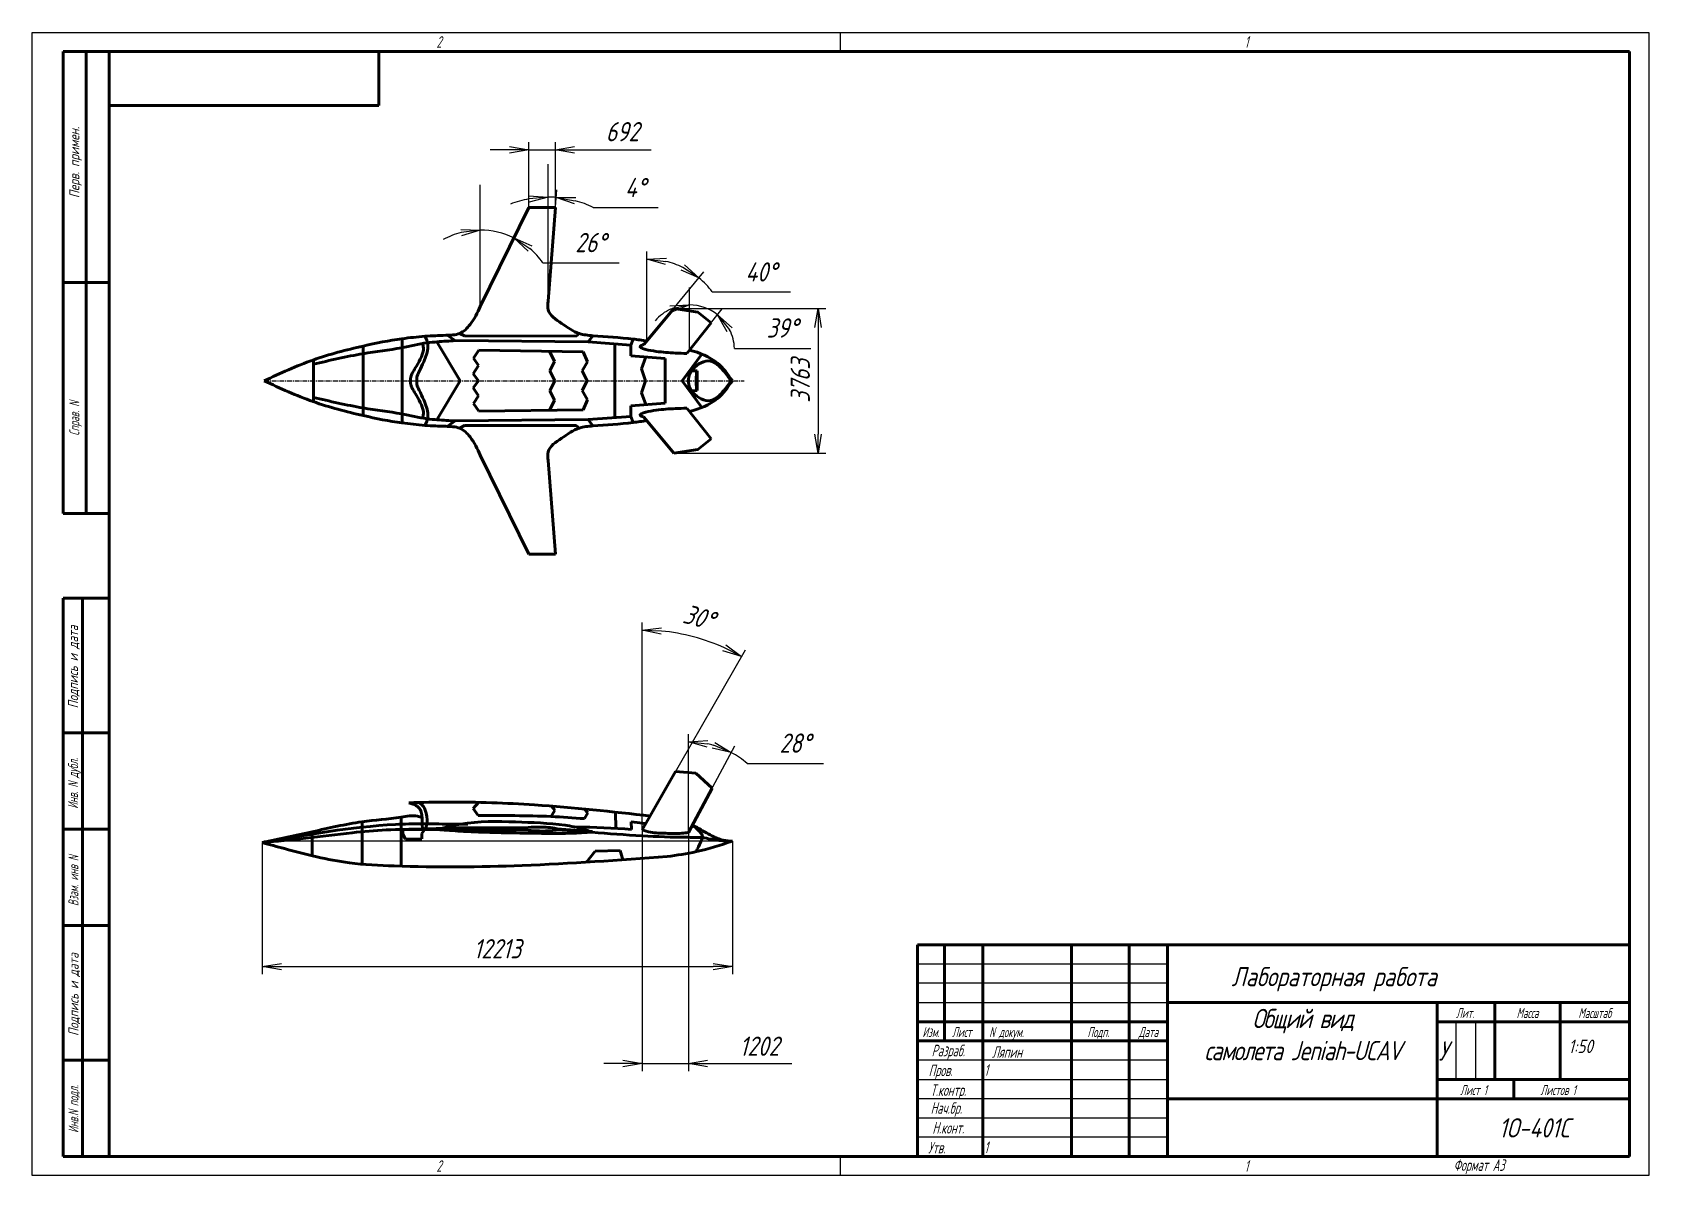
# Model space of a CAD drawing. Header units: millimetres. Extents: x 0 to 1932156, y -475559 to 1027176.
# Drawn here: x 6034.7 to 6454.7, y 31985.1 to 32282.1 of the extents above; entities that cross this region are included whole.
import ezdxf
from ezdxf.enums import TextEntityAlignment as Align

# ---------------------------------------------------------------- set-up
doc = ezdxf.new("R2010")
doc.units = ezdxf.units.MM
doc.linetypes.add('CENTER', pattern=[2, 1.25, -0.25, 0.25, -0.25])
for name, color, linetype, lineweight in [('_axes (Оси)', 6, 'CENTER', 30), ('_basic (Основной)', 4, 'Continuous', 60), ('_contour (Тонкий)', 7, 'Continuous', 30), ('_remote (Тонкий)', 9, 'Continuous', 30), ('_text (Надписи)', 2, 'Continuous', 30)]:
    doc.layers.add(name, color=color, linetype=linetype, lineweight=lineweight)
doc.styles.add('ESKD', font='eskd.shx', dxfattribs={"oblique": 15, "height": 5})
doc.dimstyles.new('ESKD', dxfattribs={"dimtxt": 5, "dimasz": 5, "dimexe": 2, "dimexo": 0, "dimgap": 2, "dimtad": 1, "dimtoh": 1, "dimzin": 12, "dimdsep": 46, "dimtxsty": 'ESKD', "dimblk1": 'OPEN', "dimblk2": 'OPEN', "dimsah": 1, "dimcen": 5, "dimclrd": 256, "dimclre": 256, "dimclrt": 2, "dimadec": 0, "dimazin": 0, "dimtfac": 1, "dimtmove": 0, "dimatfit": 3, "dimldrblk": 'OPEN', "dimfxl": 1, "dimtolj": 1, "dimtzin": 12, "dimlwd": -1, "dimlwe": -1, "dimarcsym": 0})

# ---------------------------------------------------------------- blocks, each defined once
blk = doc.blocks.new('_OPEN')
at = {"color": 0, "linetype": 'ByBlock'}
for p, q in [((-1, 0.167), (0, 0)), ((0, 0), (-1, -0.167)), ((0, 0), (-1, 0))]:
    blk.add_line(p, q, dxfattribs=at)
blk = doc.blocks.new('*D417')
at = {"layer": '_contour (Тонкий)', "transparency": 33554687}
for p, q in [((6163.69, 32236.62), (6163.69, 32253.62)), ((6170.6, 32236.62), (6170.6, 32253.62)), ((6158.69, 32251.62), (6153.69, 32251.62)), ((6163.69, 32251.62), (6170.6, 32251.62)), ((6175.6, 32251.62), (6195.44, 32251.62))]:
    blk.add_line(p, q, dxfattribs=at)
at = {"layer": 'Defpoints', "color": 0, "transparency": 33554687}
for p in [(6170.6, 32251.62), (6163.69, 32236.62), (6170.6, 32236.62)]:
    blk.add_point(p, dxfattribs=at)
at = {"layer": '_contour (Тонкий)', "transparency": 33554687, "xscale": 5, "yscale": 5, "zscale": 5}
blk.add_blockref('_OPEN', (6163.69, 32251.62), dxfattribs=at)
at = {"layer": '_contour (Тонкий)', "transparency": 33554687, "xscale": 5, "yscale": 5, "zscale": 5, "rotation": 180}
blk.add_blockref('_OPEN', (6170.6, 32251.62), dxfattribs=at)
at = {"layer": '_contour (Тонкий)', "color": 2, "transparency": 33554687, "insert": (6188.02, 32256.33), "char_height": 5, "attachment_point": 5, "style": 'ESKD'}
blk.add_mtext('\\A1;692', dxfattribs=at)
blk = doc.blocks.new('*D422')
at = {"layer": '_contour (Тонкий)', "transparency": 33554687}
for p, q in [((6201.36, 32210.42), (6240.86, 32210.42)), ((6238.86, 32205.42), (6238.86, 32177.79)), ((6201.36, 32172.79), (6240.86, 32172.79))]:
    blk.add_line(p, q, dxfattribs=at)
at = {"layer": 'Defpoints', "color": 0, "transparency": 33554687}
for p in [(6201.36, 32210.42), (6201.36, 32172.79), (6238.86, 32172.79)]:
    blk.add_point(p, dxfattribs=at)
at = {"layer": '_contour (Тонкий)', "transparency": 33554687, "xscale": 5, "yscale": 5, "zscale": 5}
for p, rotation in [((6238.86, 32210.42), 90), ((6238.86, 32172.79), 270)]:
    blk.add_blockref('_OPEN', p, dxfattribs=dict(at, rotation=rotation))
at = {"layer": '_contour (Тонкий)', "color": 2, "transparency": 33554687, "insert": (6234.23, 32191.61), "char_height": 5, "attachment_point": 5, "rotation": 90, "style": 'ESKD'}
blk.add_mtext('\\A1;3763', dxfattribs=at)
blk = doc.blocks.new('*D425')
at = {"layer": '_contour (Тонкий)', "transparency": 33554687}
for p, q in [((6094.44, 32071.64), (6094.44, 32037.45)), ((6216.58, 32072.02), (6216.58, 32037.45)), ((6099.44, 32039.45), (6211.58, 32039.45))]:
    blk.add_line(p, q, dxfattribs=at)
at = {"layer": 'Defpoints', "color": 0, "transparency": 33554687}
for p in [(6094.44, 32071.64), (6216.58, 32072.02), (6216.58, 32039.45)]:
    blk.add_point(p, dxfattribs=at)
at = {"layer": '_contour (Тонкий)', "transparency": 33554687, "xscale": 5, "yscale": 5, "zscale": 5, "rotation": 180}
blk.add_blockref('_OPEN', (6094.44, 32039.45), dxfattribs=at)
at = {"layer": '_contour (Тонкий)', "transparency": 33554687, "xscale": 5, "yscale": 5, "zscale": 5}
blk.add_blockref('_OPEN', (6216.58, 32039.45), dxfattribs=at)
at = {"layer": '_contour (Тонкий)', "color": 2, "transparency": 33554687, "insert": (6155.51, 32044.08), "char_height": 5, "attachment_point": 5, "style": 'ESKD'}
blk.add_mtext('\\A1;12213', dxfattribs=at)
blk = doc.blocks.new('*D434')
at = {"layer": '_contour (Тонкий)', "transparency": 33554687}
for p, q in [((6193.14, 32074.99), (6193.14, 32012.26)), ((6205.16, 32074.26), (6205.16, 32012.26)), ((6188.14, 32014.26), (6183.14, 32014.26)), ((6193.14, 32014.26), (6205.16, 32014.26)), ((6210.16, 32014.26), (6232, 32014.26))]:
    blk.add_line(p, q, dxfattribs=at)
at = {"layer": 'Defpoints', "color": 0, "transparency": 33554687}
for p in [(6193.14, 32074.99), (6205.16, 32074.26), (6205.16, 32014.26)]:
    blk.add_point(p, dxfattribs=at)
at = {"layer": '_contour (Тонкий)', "transparency": 33554687, "xscale": 5, "yscale": 5, "zscale": 5}
blk.add_blockref('_OPEN', (6193.14, 32014.26), dxfattribs=at)
at = {"layer": '_contour (Тонкий)', "transparency": 33554687, "xscale": 5, "yscale": 5, "zscale": 5, "rotation": 180}
blk.add_blockref('_OPEN', (6205.16, 32014.26), dxfattribs=at)
at = {"layer": '_contour (Тонкий)', "color": 2, "transparency": 33554687, "insert": (6223.58, 32018.76), "char_height": 5, "attachment_point": 5, "style": 'ESKD'}
blk.add_mtext('\\A1;1202', dxfattribs=at)
blk = doc.blocks.new('*D435')
at = {"layer": '_contour (Тонкий)', "transparency": 33554687}
for p, q in [((6151.05, 32211.93), (6151.05, 32232.75)), ((6151.49, 32211.83), (6160.68, 32230.51)), ((6167.32, 32222.25), (6187.18, 32222.25))]:
    blk.add_line(p, q, dxfattribs=at)
for start, end in [(104.4959, 118.9918), (63.8018, 90), (34.81, 49.3059)]:
    blk.add_arc((6151.05, 32210.94), 19.82, start, end, dxfattribs=at)
at = {"layer": '_contour (Тонкий)', "transparency": 33554687, "xscale": 5, "yscale": 5, "zscale": 5}
for p, rotation in [((6151.05, 32230.75), 7.247950459276399), ((6159.8, 32228.72), 146.5538074098612)]:
    blk.add_blockref('_OPEN', p, dxfattribs=dict(at, rotation=rotation))
at = {"layer": '_contour (Тонкий)', "color": 2, "transparency": 33554687, "insert": (6179.75, 32227.52), "char_height": 5, "attachment_point": 5, "style": 'ESKD'}
blk.add_mtext('\\A1;26%%d', dxfattribs=at)
blk = doc.blocks.new('*D436')
at = {"layer": '_contour (Тонкий)', "transparency": 33554687}
for p, q in [((6168.69, 32213.66), (6168.69, 32241.33)), ((6168.8, 32213.65), (6170.97, 32241.24)), ((6180.42, 32236.65), (6197.29, 32236.65))]:
    blk.add_line(p, q, dxfattribs=at)
for start, end in [(85.5045, 90), (100.6143, 111.2286), (64.2759, 74.8902)]:
    blk.add_arc((6168.69, 32212.3), 27.03, start, end, dxfattribs=at)
at = {"layer": '_contour (Тонкий)', "transparency": 33554687, "xscale": 5, "yscale": 5, "zscale": 5}
for p, rotation in [((6168.69, 32239.33), 5.307155670409733), ((6170.81, 32239.25), 170.1973800481285)]:
    blk.add_blockref('_OPEN', p, dxfattribs=dict(at, rotation=rotation))
at = {"layer": '_contour (Тонкий)', "color": 2, "transparency": 33554687, "insert": (6191.36, 32241.82), "char_height": 5, "attachment_point": 5, "style": 'ESKD'}
blk.add_mtext('\\A1;4%%d', dxfattribs=at)
blk = doc.blocks.new('*D437')
at = {"layer": '_contour (Тонкий)', "transparency": 33554687}
for p, q in [((6194.36, 32203.01), (6194.36, 32225.22)), ((6195.03, 32202.77), (6209.18, 32219.89)), ((6211.36, 32214.73), (6231.72, 32214.73))]:
    blk.add_line(p, q, dxfattribs=at)
for start, end in [(63.9369, 76.5009), (36.9388, 50.4378)]:
    blk.add_arc((6194.36, 32201.95), 21.27, start, end, dxfattribs=at)
at = {"layer": '_contour (Тонкий)', "transparency": 33554687, "xscale": 5, "yscale": 5, "zscale": 5}
for p, rotation in [((6194.36, 32223.22), 173.2504557657369), ((6207.9, 32218.35), 327.1873851197955)]:
    blk.add_blockref('_OPEN', p, dxfattribs=dict(at, rotation=rotation))
at = {"layer": '_contour (Тонкий)', "color": 2, "transparency": 33554687, "insert": (6224.04, 32219.9), "char_height": 5, "attachment_point": 5, "style": 'ESKD'}
blk.add_mtext('\\A1;40%%d', dxfattribs=at)
blk = doc.blocks.new('*D438')
at = {"layer": '_contour (Тонкий)', "transparency": 33554687}
for p, q in [((6205.43, 32200.19), (6205.43, 32213.31)), ((6205.79, 32200.07), (6213.95, 32210.33)), ((6217.11, 32200.04), (6236.98, 32200.04))]:
    blk.add_line(p, q, dxfattribs=at)
for start, end in [(114.6835, 139.367), (51.4936, 90), (2.1265, 26.81)]:
    blk.add_arc((6205.43, 32199.61), 11.7, start, end, dxfattribs=at)
at = {"layer": '_contour (Тонкий)', "transparency": 33554687, "xscale": 5, "yscale": 5, "zscale": 5}
for p, rotation in [((6205.43, 32211.31), 12.3417589564952), ((6212.71, 32208.76), 129.1518049007164)]:
    blk.add_blockref('_OPEN', p, dxfattribs=dict(at, rotation=rotation))
at = {"layer": '_contour (Тонкий)', "color": 2, "transparency": 33554687, "insert": (6229.55, 32205.34), "char_height": 5, "attachment_point": 5, "style": 'ESKD'}
blk.add_mtext('\\A1;39%%d', dxfattribs=at)
blk = doc.blocks.new('*D440')
at = {"layer": '_contour (Тонкий)', "transparency": 33554687}
for p, q in [((6193.14, 32077.59), (6193.14, 32128.86)), ((6194.43, 32077.24), (6219.97, 32121.7))]:
    blk.add_line(p, q, dxfattribs=at)
blk.add_arc((6193.14, 32074.99), 51.86, 65.6536, 84.4739, dxfattribs=at)
at = {"layer": '_contour (Тонкий)', "transparency": 33554687, "xscale": 5, "yscale": 5, "zscale": 5}
for p, rotation in [((6193.14, 32126.86), 177.2369257375624), ((6218.97, 32119.96), 332.8905023912931)]:
    blk.add_blockref('_OPEN', p, dxfattribs=dict(at, rotation=rotation))
at = {"layer": '_contour (Тонкий)', "color": 2, "transparency": 33554687, "insert": (6207.87, 32130.22), "char_height": 5, "attachment_point": 5, "rotation": 345.0637, "style": 'ESKD'}
blk.add_mtext('\\A1;30%%d', dxfattribs=at)
blk = doc.blocks.new('*D441')
at = {"layer": '_contour (Тонкий)', "transparency": 33554687}
for p, q in [((6205.16, 32075.44), (6205.16, 32099.84)), ((6205.72, 32075.3), (6217.25, 32096.8)), ((6220.44, 32092.22), (6240.3, 32092.22))]:
    blk.add_line(p, q, dxfattribs=at)
for start, end in [(73.9678, 77.8248), (49.6174, 61.7926)]:
    blk.add_arc((6205.16, 32074.26), 23.57, start, end, dxfattribs=at)
at = {"layer": '_contour (Тонкий)', "transparency": 33554687, "xscale": 5, "yscale": 5, "zscale": 5}
for p, rotation in [((6205.16, 32097.84), 173.9123998427589), ((6216.31, 32095.04), 337.8802321084628)]:
    blk.add_blockref('_OPEN', p, dxfattribs=dict(at, rotation=rotation))
at = {"layer": '_contour (Тонкий)', "color": 2, "transparency": 33554687, "insert": (6232.87, 32097.49), "char_height": 5, "attachment_point": 5, "style": 'ESKD'}
blk.add_mtext('\\A1;28%%d', dxfattribs=at)

msp = doc.modelspace()

# ---------------------------------------------------------------- linework, layer by layer
at = {"layer": '_axes (Оси)', "transparency": 33554687}
msp.add_line((6094.879, 32191.609), (6219.648, 32191.609), dxfattribs=at)
msp.add_line((6094.879, 32191.609), (6219.648, 32191.609), dxfattribs=at)
at = {"layer": '_basic (Основной)', "transparency": 33554687}
for p, q in [((6042.679, 32277.131), (6054.679, 32277.131)), ((6042.679, 32157.131), (6042.679, 32277.131)), ((6048.679, 32277.131), (6048.679, 32157.131)), ((6054.679, 31990.131), (6054.679, 32277.131)), ((6054.679, 32277.131), (6449.679, 32277.131)), ((6124.679, 32263.131), (6124.679, 32277.131)), ((6449.679, 32277.131), (6449.679, 31990.131)), ((6054.679, 32263.131), (6124.679, 32263.131)), ((6151.051, 32210.938), (6163.688, 32236.622)), ((6163.688, 32236.622), (6170.605, 32236.625)), ((6170.605, 32236.625), (6168.693, 32212.304)), ((6042.679, 32217.131), (6054.679, 32217.131)), ((6201.356, 32210.424), (6193.65, 32201.097)), ((6207.619, 32209.452), (6201.356, 32210.424)), ((6204.724, 32198.727), (6211.072, 32206.705)), ((6211.072, 32206.705), (6207.619, 32209.452)), ((6130.742, 32202.545), (6130.742, 32191.609)), ((6139.757, 32201.731), (6145.839, 32191.609)), ((6144.571, 32202.043), (6142.434, 32203.442)), ((6179.08, 32201.694), (6144.571, 32202.043)), ((6146.956, 32203.252), (6145.674, 32203.921)), ((6175.967, 32203.247), (6146.956, 32203.252)), ((6176.853, 32203.879), (6175.967, 32203.247)), ((6180.297, 32203.327), (6179.08, 32201.694)), ((6179.08, 32201.694), (6190.181, 32200.894)), ((6190.181, 32200.894), (6190.841, 32202.436)), ((6120.678, 32200.64), (6120.678, 32191.609)), ((6150.668, 32199.535), (6149.343, 32197.533)), ((6149.343, 32197.533), (6150.59, 32195.554)), ((6150.668, 32199.535), (6177.778, 32199.178)), ((6169.101, 32199.292), (6170.402, 32196.636)), ((6177.778, 32199.178), (6178.959, 32196.537)), ((6186.014, 32201.194), (6186.049, 32191.609)), ((6190.181, 32200.894), (6190.185, 32198.105)), ((6190.185, 32198.105), (6199.152, 32197.397)), ((6193.013, 32194.717), (6194.078, 32197.798)), ((6199.152, 32197.397), (6199.152, 32191.609)), ((6208.629, 32198.558), (6203.558, 32191.609)), ((6107.716, 32197.035), (6107.716, 32191.609)), ((6150.59, 32195.554), (6149.194, 32193.442)), ((6149.194, 32193.442), (6150.605, 32191.609)), ((6170.402, 32196.636), (6169.108, 32194.198)), ((6169.108, 32194.198), (6170.488, 32191.609)), ((6178.959, 32196.537), (6177.582, 32194.159)), ((6177.582, 32194.159), (6178.866, 32191.609)), ((6193.013, 32194.717), (6193.995, 32191.609)), ((6207.41, 32194.163), (6205.968, 32194.171)), ((6207.223, 32194.164), (6207.208, 32191.609)), ((6207.41, 32194.163), (6207.41, 32191.609)), ((6107.716, 32186.183), (6107.716, 32191.609)), ((6120.678, 32182.578), (6120.678, 32191.609)), ((6130.742, 32180.673), (6130.742, 32191.609)), ((6139.757, 32181.488), (6145.839, 32191.609)), ((6149.194, 32189.777), (6150.605, 32191.609)), ((6150.59, 32187.665), (6149.194, 32189.777)), ((6169.108, 32189.02), (6170.488, 32191.609)), ((6170.402, 32186.582), (6169.108, 32189.02)), ((6177.582, 32189.06), (6178.866, 32191.609)), ((6178.959, 32186.681), (6177.582, 32189.06)), ((6186.014, 32182.024), (6186.049, 32191.609)), ((6193.013, 32188.502), (6193.995, 32191.609)), ((6199.152, 32185.821), (6199.152, 32191.609)), ((6208.629, 32184.66), (6203.558, 32191.609)), ((6207.41, 32189.056), (6205.968, 32189.047)), ((6207.223, 32189.054), (6207.208, 32191.609)), ((6207.41, 32189.056), (6207.41, 32191.609)), ((6149.343, 32185.686), (6150.59, 32187.665)), ((6150.668, 32183.683), (6149.343, 32185.686)), ((6169.101, 32183.926), (6170.402, 32186.582)), ((6177.778, 32184.04), (6178.959, 32186.681)), ((6190.181, 32182.325), (6190.185, 32185.114)), ((6190.185, 32185.114), (6199.152, 32185.821)), ((6193.013, 32188.502), (6194.078, 32185.421)), ((6144.571, 32181.176), (6142.434, 32179.777)), ((6179.08, 32181.524), (6144.571, 32181.176)), ((6150.668, 32183.683), (6177.778, 32184.04)), ((6179.08, 32181.524), (6190.181, 32182.325)), ((6180.297, 32179.892), (6179.08, 32181.524)), ((6190.181, 32182.325), (6190.841, 32180.782)), ((6201.356, 32172.794), (6193.65, 32182.121)), ((6204.724, 32184.492), (6211.072, 32176.513)), ((6146.956, 32179.966), (6145.674, 32179.298)), ((6175.967, 32179.971), (6146.956, 32179.966)), ((6176.853, 32179.34), (6175.967, 32179.971)), ((6211.072, 32176.513), (6207.619, 32173.766)), ((6151.051, 32172.281), (6163.688, 32146.597)), ((6207.619, 32173.766), (6201.356, 32172.794)), ((6170.605, 32146.593), (6168.693, 32170.915)), ((6042.679, 32157.131), (6054.679, 32157.131)), ((6163.688, 32146.597), (6170.605, 32146.593)), ((6054.679, 32135.131), (6042.679, 32135.131)), ((6042.679, 31990.131), (6042.679, 32135.131)), ((6047.679, 32135.131), (6047.679, 31990.131)), ((6042.679, 32100.131), (6054.679, 32100.131)), ((6193.142, 32074.994), (6201.819, 32090.101)), ((6201.819, 32090.101), (6207.106, 32089.672)), ((6207.106, 32089.672), (6211.349, 32085.793)), ((6211.349, 32085.793), (6205.164, 32074.263)), ((6149.203, 32080.484), (6150.67, 32082.112)), ((6150.526, 32078.683), (6149.203, 32080.484)), ((6169.529, 32078.427), (6170.451, 32080.101)), ((6170.451, 32080.101), (6169.58, 32081.125)), ((6179.042, 32079.388), (6178.049, 32080.38)), ((6120.359, 32077.044), (6120.359, 32066.043)), ((6130.496, 32078.276), (6130.496, 32065.532)), ((6136.005, 32076.533), (6136.036, 32075.181)), ((6162.715, 32075.509), (6141.658, 32075.509)), ((6162.715, 32075.509), (6162.715, 32074.972)), ((6178.153, 32077.874), (6179.042, 32079.388)), ((6186.198, 32079.553), (6186.265, 32075.349)), ((6190.406, 32075.037), (6190.292, 32077.086)), ((6190.292, 32077.086), (6194.061, 32076.594)), ((6054.679, 32075.131), (6042.679, 32075.131)), ((6107.392, 32074.466), (6107.392, 32068.235)), ((6140.578, 32074.972), (6130.496, 32075.07)), ((6130.968, 32073.833), (6130.98, 32075.066)), ((6131.624, 32072.522), (6130.968, 32073.833)), ((6131.624, 32072.522), (6135.918, 32072.634)), ((6135.918, 32072.634), (6135.921, 32074.047)), ((6162.715, 32074.972), (6140.578, 32074.972)), ((6140.931, 32075.318), (6140.967, 32074.972)), ((6171.043, 32075.26), (6171.023, 32074.968)), ((6171.039, 32074.967), (6180.054, 32074.36)), ((6171.043, 32075.26), (6180.217, 32074.513)), ((6178.689, 32066.567), (6180.925, 32069.436)), ((6180.925, 32069.436), (6187.446, 32069.564)), ((6187.446, 32069.564), (6188.147, 32067.196)), ((6042.679, 32050.131), (6054.679, 32050.131)), ((6329.679, 31990.131), (6329.679, 32045.131)), ((6054.679, 32015.131), (6042.679, 32015.131)), ((6042.679, 31990.131), (6054.679, 31990.131)), ((6449.679, 31990.131), (6054.679, 31990.131))]:
    msp.add_line(p, q, dxfattribs=at)
at = {"layer": '_basic (Основной)', "linetype": 'Continuous', "transparency": 33554687}
for p, q in [((6264.679, 32045.131), (6449.679, 32045.131)), ((6264.679, 31990.131), (6264.679, 32045.131)), ((6271.679, 32020.131), (6271.679, 32045.131)), ((6281.679, 32045.131), (6281.679, 31990.131)), ((6304.679, 31990.131), (6304.679, 32045.131)), ((6319.679, 32045.131), (6319.679, 31990.131)), ((6449.679, 32030.131), (6329.679, 32030.131)), ((6399.679, 32030.131), (6399.679, 31990.131)), ((6414.679, 32030.131), (6414.679, 32010.131)), ((6431.679, 32010.131), (6431.679, 32030.131)), ((6329.679, 32025.131), (6264.679, 32025.131)), ((6399.679, 32025.131), (6449.679, 32025.131)), ((6264.679, 32020.131), (6329.679, 32020.131)), ((6449.679, 32010.131), (6399.679, 32010.131)), ((6419.679, 32005.131), (6419.679, 32010.131)), ((6329.679, 32005.131), (6449.679, 32005.131))]:
    msp.add_line(p, q, dxfattribs=at)
at = {"layer": '_basic (Основной)', "transparency": 33554687}
msp.add_arc((6176.675, 31920.263), 155.382, 84.93041, 90.25792, dxfattribs=at)
for points, start_tangent, end_tangent in [([(6136.688, 32203.192), (6142.141, 32203.434), (6145.714, 32203.937), (6148.431, 32206.203), (6151.051, 32210.938)], (0.0131708, 0.0006968), (0.0054921, 0.01213)), ([(6094.879, 32191.609), (6107.642, 32197.009), (6120.686, 32200.642), (6130.732, 32202.544), (6136.688, 32203.192)], (0.0121425, 0.005573), (0.0132805, 0.001268)), ([(6144.571, 32202.043), (6139.905, 32201.742), (6137.237, 32201.475), (6130.682, 32200.217), (6120.637, 32198.652), (6107.716, 32195.906)], (-0.0133085, -0.0007696), (-0.0129878, -0.003076)), ([(6136.688, 32203.192), (6137.312, 32201.784), (6137.46, 32200.476), (6136.375, 32196.553), (6135.191, 32194.061), (6134.575, 32192.482), (6134.575, 32191.609)], (0.0063125, -0.0118922), (0.0008467, -0.0134809)), ([(6136.049, 32201.294), (6136.308, 32200.177), (6135.781, 32197.857), (6134.495, 32195.431), (6133.53, 32193.822), (6133.088, 32192.877), (6132.961, 32191.609)], (0.003931, -0.0129387), (-0.0001613, -0.0135729)), ([(6216.443, 32191.4), (6215.952, 32192.04), (6215.033, 32193.286), (6213.647, 32194.897), (6210.88, 32196.742), (6208.505, 32196.301), (6206.38, 32194.693), (6205.546, 32193.438), (6205.073, 32191.609)], (-0.0081677, 0.010528), (-0.0023032, -0.0133142)), ([(6094.879, 32191.609), (6107.642, 32186.21), (6120.686, 32182.576), (6130.732, 32180.674), (6136.688, 32180.026)], (0.0121425, -0.005573), (0.0132805, -0.001268)), ([(6136.049, 32181.925), (6136.308, 32183.042), (6135.781, 32185.361), (6134.495, 32187.788), (6133.53, 32189.397), (6133.088, 32190.341), (6132.961, 32191.609)], (0.003931, 0.0129387), (-0.0001613, 0.0135729)), ([(6136.688, 32180.026), (6137.312, 32181.435), (6137.46, 32182.742), (6136.375, 32186.665), (6135.191, 32189.157), (6134.575, 32190.736), (6134.575, 32191.609)], (0.0063125, 0.0118922), (0.0008467, 0.0134809)), ([(6216.443, 32191.818), (6215.952, 32191.179), (6215.033, 32189.932), (6213.647, 32188.322), (6210.88, 32186.476), (6208.505, 32186.918), (6206.38, 32188.526), (6205.546, 32189.78), (6205.073, 32191.609)], (-0.0081677, -0.010528), (-0.0023032, 0.0133142)), ([(6144.571, 32181.176), (6139.905, 32181.476), (6137.237, 32181.743), (6130.682, 32183.002), (6120.637, 32184.567), (6107.716, 32187.313)], (-0.0133085, 0.0007696), (-0.0129878, 0.003076)), ([(6136.688, 32180.026), (6142.141, 32179.785), (6145.714, 32179.281), (6148.431, 32177.015), (6151.051, 32172.281)], (0.0131708, -0.0006968), (0.0054921, -0.01213)), ([(6132.478, 32081.993), (6142.866, 32082.182), (6165.205, 32081.446), (6195.395, 32078.555)], (0.0133301, 0.0003284), (0.0132566, -0.001457)), ([(6136.005, 32076.533), (6135.954, 32078.174), (6135.726, 32079.564), (6135.016, 32080.811), (6133.532, 32081.671), (6132.478, 32081.993)], (-0.0001744, 0.0133324), (-0.0127702, 0.0035829)), ([(6094.442, 32071.64), (6107.421, 32074.473), (6120.35, 32077.043), (6130.501, 32078.277), (6134.753, 32078.517), (6135.954, 32078.174)], (0.0130179, 0.0027999), (0.0127608, -0.0041812)), ([(6147.831, 32076.451), (6142.928, 32076.451), (6136.005, 32076.533), (6129.058, 32076.355), (6094.442, 32071.64)], (-0.0133339, -0.0000572), (-0.0131616, -0.0023579)), ([(6150.526, 32078.683), (6160.078, 32078.657), (6169.454, 32078.43), (6178.153, 32077.874)], (0.0133327, 0.0000055), (0.0133005, -0.0009675)), ([(6162.715, 32075.509), (6165.862, 32075.693), (6170.402, 32075.381), (6171.043, 32075.26)], (0.013292, 0.0010148), (0.013087, -0.0025536)), ([(6094.442, 32071.64), (6105.762, 32072.806), (6117.776, 32074.209), (6126.663, 32074.934), (6136.06, 32075.182), (6140.931, 32075.318)], (0.0132711, 0.0012982), (0.0133266, 0.0004089)), ([(6094.442, 32071.64), (6100.193, 32070.081), (6117.053, 32066.402), (6128.737, 32065.586), (6161.924, 32065.709), (6199.674, 32068.028)], (0.0128584, -0.0035003), (0.0133028, 0.0009756)), ([(6180.054, 32074.36), (6174.762, 32074.087), (6162.375, 32074.118), (6146.714, 32074.573), (6140.967, 32074.972)], (-0.013313, -0.0007971), (-0.013298, 0.0009982)), ([(6162.706, 32074.972), (6165.847, 32074.692), (6170.394, 32074.865), (6171.039, 32074.967)], (0.0132549, -0.0014192), (0.0131587, 0.0021537)), ([(6208.713, 32073.01), (6204.74, 32073.025), (6193.136, 32073.405), (6180.054, 32074.36)], (-0.0133333, 0.0000162), (-0.0132905, 0.0010847)), ([(6205.164, 32074.263), (6203.433, 32074.068), (6199.254, 32074.065), (6195.315, 32074.361), (6193.142, 32074.994)], (-0.0132417, -0.0017252), (-0.0127046, 0.004253)), ([(6199.674, 32068.028), (6207.258, 32069.315), (6216.577, 32072.017)], (0.0132205, 0.0019025), (0.0127113, 0.0041261)), ([(6216.577, 32072.017), (6213.169, 32072.229), (6208.713, 32073.01)], (-0.0133451, 0.0005108), (-0.0130833, 0.0027227))]:
    msp.add_spline(points, degree=3, dxfattribs=dict(at, start_tangent=start_tangent, end_tangent=end_tangent))
for points, knots in [([(6168.693, 32212.304), (6168.618, 32211.527), (6168.377, 32209.022), (6172.477, 32206.423), (6176.116, 32203.708), (6179.114, 32203.435), (6180.297, 32203.327)], [0, 0, 0, 0, 167.4076507, 540.2166257, 941.4792638, 1203.2317887, 1203.2317887, 1203.2317887, 1203.2317887]), ([(6180.297, 32203.327), (6183.804, 32203.092), (6188.53, 32202.775), (6193.162, 32202.137), (6194.355, 32201.951)], [0, 0, 0, 0, 761.1803197, 1025.9488405, 1025.9488405, 1025.9488405, 1025.9488405]), ([(6204.724, 32198.727), (6203.744, 32198.751), (6201.083, 32198.818), (6197.565, 32199.079), (6194.509, 32199.632), (6193.219, 32199.952), (6192.346, 32200.528), (6192.889, 32200.741), (6193.231, 32200.876)], [0, 0, 0, 0, 220.2465303, 597.6928636, 803.7969784, 893.7572212, 927.7308892, 985.4574021, 985.4574021, 985.4574021, 985.4574021]), ([(6193.65, 32201.097), (6193.587, 32201.065), (6193.447, 32200.992), (6193.308, 32200.917), (6193.231, 32200.876)], [0, 0, 0, 0, 15.9524559, 35.5597449, 35.5597449, 35.5597449, 35.5597449]), ([(6205.426, 32199.609), (6208.096, 32198.873), (6212.632, 32197.189), (6215.411, 32193.302), (6216.577, 32191.609)], [1839.4891068, 1839.4891068, 1839.4891068, 1839.4891068, 2423.6788248, 2860.5998109, 2860.5998109, 2860.5998109, 2860.5998109]), ([(6205.426, 32183.609), (6208.096, 32184.346), (6212.632, 32186.029), (6215.411, 32189.916), (6216.577, 32191.609)], [1839.4891068, 1839.4891068, 1839.4891068, 1839.4891068, 2423.6788248, 2860.5998109, 2860.5998109, 2860.5998109, 2860.5998109]), ([(6180.297, 32179.892), (6183.804, 32180.127), (6188.53, 32180.443), (6193.162, 32181.081), (6194.355, 32181.267)], [0, 0, 0, 0, 761.1803197, 1025.9488405, 1025.9488405, 1025.9488405, 1025.9488405]), ([(6204.724, 32184.492), (6203.744, 32184.467), (6201.083, 32184.4), (6197.565, 32184.139), (6194.509, 32183.586), (6193.219, 32183.266), (6192.346, 32182.69), (6192.889, 32182.477), (6193.231, 32182.343)], [0, 0, 0, 0, 220.2465303, 597.6928636, 803.7969784, 893.7572212, 927.7308892, 985.4574021, 985.4574021, 985.4574021, 985.4574021]), ([(6193.65, 32182.121), (6193.587, 32182.154), (6193.447, 32182.226), (6193.308, 32182.301), (6193.231, 32182.343)], [0, 0, 0, 0, 15.9524559, 35.5597449, 35.5597449, 35.5597449, 35.5597449]), ([(6168.693, 32170.915), (6168.618, 32171.691), (6168.377, 32174.197), (6172.477, 32176.795), (6176.116, 32179.51), (6179.114, 32179.784), (6180.297, 32179.892)], [0, 0, 0, 0, 167.4076507, 540.2166257, 941.4792638, 1203.2317887, 1203.2317887, 1203.2317887, 1203.2317887]), ([(6135.157, 32082.058), (6135.586, 32081.754), (6136.581, 32080.976), (6137.179, 32078.87), (6137.559, 32076.282), (6136.475, 32074.803), (6135.921, 32074.047)], [25.7017885, 25.7017885, 25.7017885, 25.7017885, 136.420123, 295.2444752, 481.044458, 675.2096334, 675.2096334, 675.2096334, 675.2096334]), ([(6180.054, 32074.36), (6179.301, 32074.645), (6177.053, 32075.495), (6170.43, 32076.702), (6159.828, 32077.026), (6148.926, 32077.315), (6142.622, 32075.768), (6140.931, 32075.318)], [0, 0, 0, 0, 173.8587372, 518.5674795, 1445.4368188, 2470.0374605, 2846.9229054, 2846.9229054, 2846.9229054, 2846.9229054]), ([(6216.577, 32072.017), (6215.763, 32072.056), (6213.908, 32072.145), (6210.851, 32073.576), (6208.306, 32075.066), (6206.635, 32076.034), (6206.238, 32076.264)], [0, 0, 0, 0, 174.4554856, 398.1204418, 716.0469508, 815.1230874, 815.1230874, 815.1230874, 815.1230874]), ([(6206.238, 32076.264), (6206.591, 32075.947), (6207.316, 32075.299), (6208.132, 32074.411), (6209.074, 32073.324), (6208.192, 32071.43), (6207.554, 32070.099), (6207.168, 32069.295)], [0, 0, 0, 0, 102.083624, 208.9149536, 266.6730481, 393.7056055, 595.1163037, 595.1163037, 595.1163037, 595.1163037])]:
    msp.add_open_spline(points, degree=3, knots=knots, dxfattribs=at)
at = {"layer": '_contour (Тонкий)', "transparency": 33554687}
for p, q in [((6034.679, 31985.131), (6034.679, 32282.131)), ((6034.679, 32282.131), (6454.679, 32282.131)), ((6244.679, 32277.131), (6244.679, 32282.131)), ((6454.679, 32282.131), (6454.679, 31985.131)), ((6168.693, 32212.304), (6168.693, 32247.923)), ((6151.051, 32210.938), (6151.051, 32242.495)), ((6194.355, 32201.951), (6194.355, 32215.239)), ((6205.426, 32199.609), (6205.426, 32215.81)), ((6193.142, 32074.994), (6193.142, 32094.889)), ((6205.164, 32074.263), (6205.164, 32094.786)), ((6244.679, 31985.131), (6244.679, 31990.131)), ((6454.679, 31985.131), (6034.679, 31985.131))]:
    msp.add_line(p, q, dxfattribs=at)
at = {"layer": '_contour (Тонкий)', "color": 242, "true_color": 0xcd2027, "transparency": 33554687}
msp.add_line((6216.577, 32072.017), (6094.879, 32072.017), dxfattribs=at)
at = {"layer": '_remote (Тонкий)', "linetype": 'Continuous', "transparency": 33554687}
for p, q in [((6264.679, 32040.131), (6329.679, 32040.131)), ((6329.679, 32035.131), (6264.679, 32035.131)), ((6264.679, 32030.131), (6329.679, 32030.131)), ((6329.679, 32015.131), (6264.679, 32015.131)), ((6264.679, 32010.131), (6329.679, 32010.131)), ((6329.679, 32005.131), (6264.679, 32005.131)), ((6264.679, 32000.131), (6329.679, 32000.131)), ((6329.679, 31995.131), (6264.679, 31995.131))]:
    msp.add_line(p, q, dxfattribs=at)
at = {"layer": '_remote (Тонкий)', "transparency": 33554687}
for p, q in [((6404.679, 32010.131), (6404.679, 32025.131)), ((6409.679, 32025.131), (6409.679, 32010.131))]:
    msp.add_line(p, q, dxfattribs=at)

# ---------------------------------------------------------------- texts
at = {"layer": '_basic (Основной)', "color": 30, "transparency": 33554687, "style": 'ESKD', "oblique": 15}
msp.add_text('Лабораторная работа', height=5, dxfattribs=at).set_placement((6346.305, 32034.345))
at = {"layer": '_contour (Тонкий)', "color": 2, "transparency": 33554687, "insert": (6329.679, 32028.455), "char_height": 5, "attachment_point": 1, "style": 'ESKD'}
msp.add_mtext_dynamic_manual_height_columns('\\pxqc;{\\T0.9;Общий вид\\Pсамолета Jeniah-UCAV}', width=70.09073, gutter_width=12.5, heights=[25.222], dxfattribs=at)
at = {"layer": '_text (Надписи)', "transparency": 33554687, "style": 'ESKD', "oblique": 15, "width": 0.8}
for s, height, p in [('2', 3, (6139.679, 32278.131)), ('1', 3, (6349.679, 32278.131)), ('N докум.', 2.6, (6283.312, 32021.117)), ('Ляпин', 3, (6284.079, 32015.734)), ('1', 3, (6282.049, 32011.077)), ('1', 3, (6282.049, 31991.008)), ('2', 3, (6139.679, 31986.131)), ('1', 3, (6349.679, 31986.131)), ('Формат А3', 3, (6403.991, 31986.373))]:
    msp.add_text(s, height=height, dxfattribs=at).set_placement(p)
at = {"layer": '_text (Надписи)', "transparency": 33554687, "style": 'ESKD', "oblique": 15}
for s, p in [('Перв. примен.', (6046.884, 32248.326)), ('Подпись и дата', (6046.553, 32117.279)), ('Подпись и дата', (6046.686, 32032.169))]:
    msp.add_text(s, height=2.6, rotation=90, dxfattribs=at).set_placement(p, align=Align.CENTER)
at = {"layer": '_text (Надписи)', "transparency": 33554687, "style": 'ESKD', "oblique": 15, "width": 0.8}
for s, p in [('Справ. N', (6046.881, 32181.821)), ('Инв. N дубл.', (6046.547, 32087.026)), ('Взам. инв N', (6046.672, 32061.709)), ('Инв.N подл.', (6046.664, 32002.427))]:
    msp.add_text(s, height=2.6, rotation=90, dxfattribs=at).set_placement(p, align=Align.CENTER)
for s, height, p in [('Лит.', 2.6, (6406.969, 32026.088)), ('Масса', 2.6, (6423.192, 32026.088)), ('Масштаб', 2.6, (6440.69, 32026.088)), ('Изм.', 2.6, (6268.179, 32021.131)), ('Лист', 2.6, (6276.179, 32021.131)), ('Подп.', 2.6, (6311.679, 32021.131)), ('Дата', 2.6, (6324.679, 32021.131)), ('Разраб.', 3, (6272.679, 32016.131)), ('Пров.', 3, (6270.679, 32010.988)), ('Т.контр.', 3, (6272.679, 32005.846)), ('Лист 1', 2.6, (6409.166, 32006.058)), ('Листов 1', 2.6, (6431.14, 32006.058)), ('Hач.бр.', 3, (6272.179, 32001.203)), ('H.конт.', 3, (6272.679, 31996.06)), ('Утв.', 3, (6269.679, 31990.917))]:
    msp.add_text(s, height=height, dxfattribs=at).set_placement(p, align=Align.CENTER)
at = {"layer": '_text (Надписи)', "transparency": 33554687, "attachment_point": 1, "style": 'ESKD'}
for s, heights, insert, char_height in [('У', [0], (6400.107, 32020.016), 5), ('1:50', [3.5], (6433.835, 32020.474), 3.5)]:
    msp.add_mtext_dynamic_manual_height_columns(s, width=10.69599, gutter_width=25, heights=heights, dxfattribs=dict(at, insert=insert, char_height=char_height))
at = {"layer": '_text (Надписи)', "transparency": 33554687, "insert": (6399.679, 32000.048), "char_height": 5, "width": 50.53786, "attachment_point": 1, "line_spacing_factor": 0.857143, "style": 'ESKD'}
msp.add_mtext('\\pxqc;1О-401С', dxfattribs=at)

# ---------------------------------------------------------------- dimensions: what is measured, and where the dimension line sits
at = {"layer": '_contour (Тонкий)', "transparency": 33554687}
for base, p1, p2, text, picture, middle in [((6170.605, 32251.622), (6163.688, 32236.622), (6170.605, 32236.622), '692', '*D417', (6188.025, 32256.329)), ((6216.577, 32039.45), (6094.442, 32071.64), (6216.577, 32072.017), '12213', '*D425', (6155.509, 32044.079)), ((6205.164, 32014.263), (6193.142, 32074.994), (6205.164, 32074.263), '1202', '*D434', (6223.584, 32018.763))]:
    dim = msp.add_linear_dim(base=base, p1=p1, p2=p2, text=text, dimstyle='ESKD', dxfattribs=at)
    dim.commit()
    dim.dimension.update_dxf_attribs({"geometry": picture, "text_midpoint": middle})
for base, center, p1, p2, picture, middle in [((6169.4, 32239.323), (6168.693, 32212.304), (6168.693, 32213.655), (6168.799, 32213.651), '*D436', (6191.356, 32241.82)), ((6154.059, 32230.524), (6151.051, 32210.938), (6151.488, 32211.827), (6151.051, 32211.928), '*D435', (6179.752, 32227.52)), ((6199.208, 32222.661), (6194.355, 32201.951), (6194.355, 32203.015), (6195.033, 32202.771), '*D437', (6224.039, 32219.901)), ((6208.0247, 32211.0133), (6205.4264, 32199.6093), (6205.7905, 32200.0669), (6205.4264, 32200.1941), '*D438', (6229.5465, 32205.3394)), ((6210.807, 32123.754), (6193.142, 32074.994), (6194.434, 32077.243), (6193.142, 32077.587), '*D440', (6207.874, 32130.22)), ((6209.015, 32097.52), (6205.164, 32074.263), (6205.164, 32075.442), (6205.721, 32075.302), '*D441', (6232.869, 32097.49))]:
    dim = msp.add_angular_dim_3p(base=base, center=center, p1=p1, p2=p2, dimstyle='ESKD', dxfattribs=at)
    dim.commit()
    dim.dimension.update_dxf_attribs({"geometry": picture, "text_midpoint": middle})
dim = msp.add_linear_dim(base=(6238.856, 32172.794), p1=(6201.356, 32210.424), p2=(6201.356, 32172.794), angle=90, text='3763', dimstyle='ESKD', dxfattribs=at)
dim.commit()
dim.dimension.update_dxf_attribs({"geometry": '*D422', "text_midpoint": (6234.226, 32191.609)})

doc.saveas('drawing.dxf')
